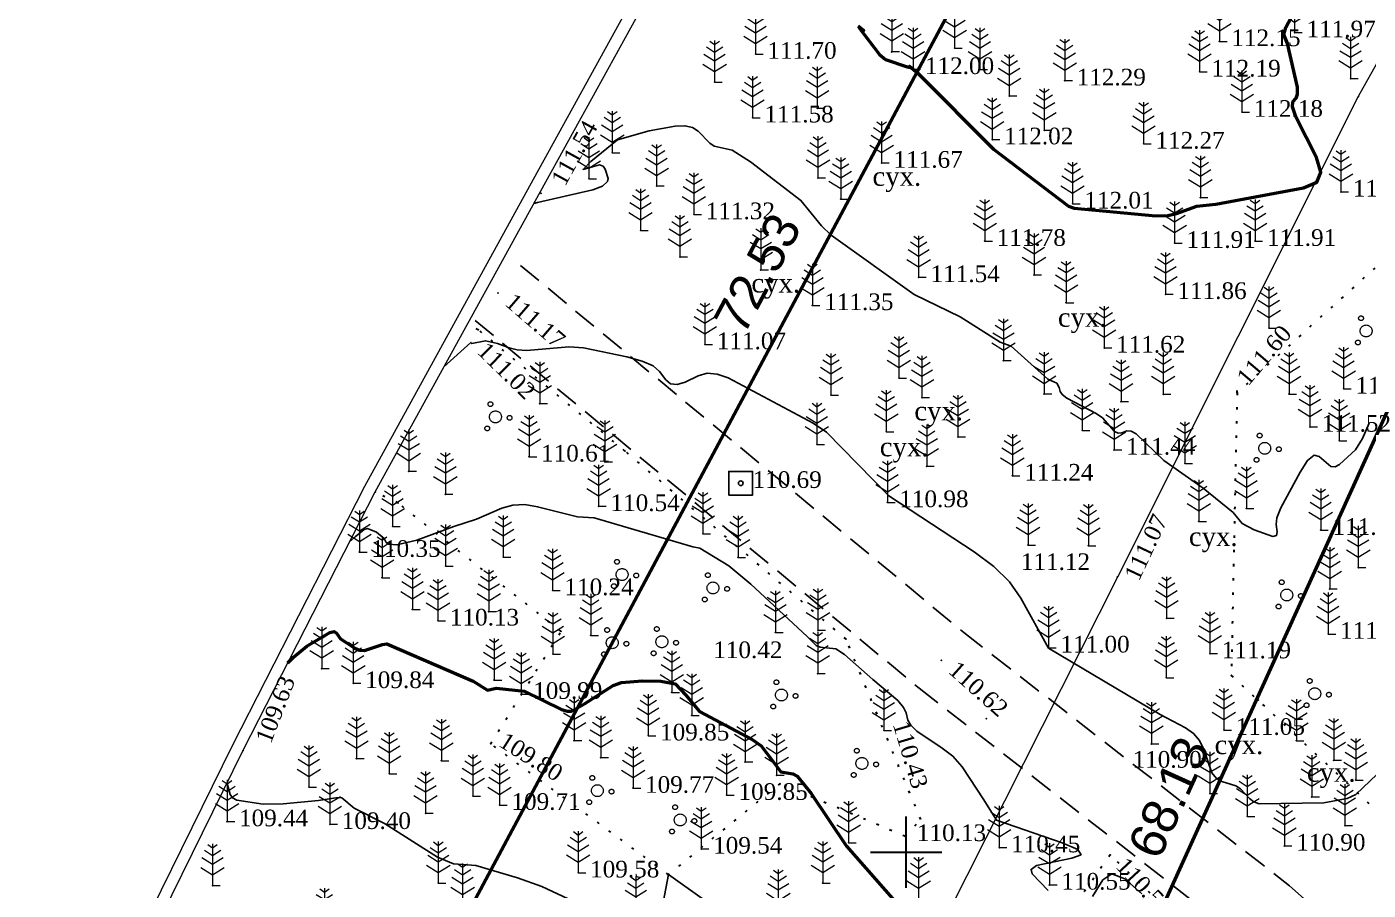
# Model space of a CAD drawing. Header units: millimetres. Extents: x 5405363 to 5405479, y 5524806 to 5524925.
# Drawn here: x 5405363.1 to 5405419.4, y 5524848.4 to 5524884.7 of the extents above; entities that cross this region are included whole.
import ezdxf
from ezdxf.enums import TextEntityAlignment as Align

# ---------------------------------------------------------------- set-up
doc = ezdxf.new("R2010")
doc.units = ezdxf.units.MM
for name, pattern in [('DASHEDX2', [1.5, 1, -0.5]), ('HIDDEN', [0.5, 0, -0.5]), ('суцільна', [50, 50, 0])]:
    doc.linetypes.add(name, pattern=pattern)
for name, color, linetype, lineweight in [('11900000', 1, 'Continuous', 30), ('82323000', 185, 'Сеточный', 20), ('Контур', 7, 'HIDDEN', 30), ('ограждение', 7, 'ZABOR', 20), ('усл. знак', 7, 'суцільна', 20)]:
    doc.layers.add(name, color=color, linetype=linetype, lineweight=lineweight)
for name, color, linetype in [('SC007', 7, 'Continuous'), ('горизонтали', 42, 'Continuous'), ('дороги', 7, 'Continuous'), ('Ділянки_Межі', 10, 'Continuous'), ('надписи', 7, 'Continuous'), ('отметки', 7, 'Continuous'), ('промеры', 185, 'Continuous'), ('Растительность', 7, 'Continuous')]:
    doc.layers.add(name, color=color, linetype=linetype)
doc.styles.get("Standard").update_dxf_attribs({"font": 'arial.ttf'})
doc.styles.add('times', font='times.ttf')
doc.linetypes.add('ZABOR', pattern='A,1,-0.1,[132,ltypeshp.shx,S=0.25,R=0,X=-0.1,Y=0],-0.4,1', length=2.5)
doc.linetypes.add('ЗаборДерПр', pattern='A,1,[130,ltypeshp.shx,S=0.25,R=0,X=0,Y=-0.25],1.5', length=2.5)
doc.linetypes.add('Сеточный', pattern='A,2.2,["<",Standard,S=0.5,R=90,X=0,Y=0],2.2,["<",Standard,S=0.5,R=270,X=-0.5,Y=0],0.1', length=4.5)

# ---------------------------------------------------------------- blocks, each defined once
blk = doc.blocks.new('SYMBOL902')
at = {"layer": 'SC007'}
blk.add_lwpolyline([(-1.25, -1.25), (-1.25, 1.25), (1.25, 1.25), (1.25, -1.25)], close=True, dxfattribs=at)
blk.add_circle((0, 0), 0.25, dxfattribs=at)
blk = doc.blocks.new('A$C51FE15A3')
at = {"layer": 'Растительность', "color": 94, "lineweight": 0}
for points in [[(-0.201, 1.726), (0, 1.584), (0.201, 1.726)], [(0, 1.75), (0, 0), (0.319, 0)], [(-0.447, 1.172), (0, 0.895), (0.447, 1.172)], [(-0.343, 1.489), (0, 1.267), (0.343, 1.489)], [(-0.493, 0.753), (0, 0.444), (0.493, 0.753)]]:
    blk.add_lwpolyline(points, dxfattribs=at)
blk = doc.blocks.new('A$C72385B22')
at = {"layer": 'усл. знак'}
for centre, radius in [((-0.02, 1.49), 0.25), ((0, 0), 0.625), ((-1.29, -0.64), 0.25), ((1.28, -0.76), 0.25)]:
    blk.add_circle(centre, radius, dxfattribs=at)

msp = doc.modelspace()

# ---------------------------------------------------------------- linework, layer by layer
at = {"layer": '11900000', "color": 7}
for points in [[(5405400, 5524848.5, 0), (5405400, 5524851.5, 0)], [(5405400, 5524848.5, 0), (5405400, 5524851.5, 0)], [(5405398.5, 5524850, 0), (5405401.5, 5524850, 0)], [(5405398.5, 5524850, 0), (5405401.5, 5524850, 0)]]:
    msp.add_polyline3d(points, dxfattribs=at)
at = {"layer": '82323000', "color": 7, "elevation": 114.18}
msp.add_lwpolyline([(5405435.741, 5524910.343), (5405426.441, 5524895.071), (5405418.996, 5524881.77), (5405408.873, 5524861.562), (5405400.188, 5524844.312), (5405393.4, 5524828.577), (5405385.209, 5524808.007), (5405384.266, 5524805.711)], dxfattribs=at)
at = {"layer": 'горизонтали', "color": 32, "lineweight": 50}
for points in [[(5405397.987, 5524884.742, 112), (5405398.217, 5524884.542, 112), (5405398.027, 5524884.652, 112), (5405398.877, 5524883.532, 112), (5405399.137, 5524883.332, 112), (5405400.047, 5524883.012, 112), (5405400.187, 5524882.992, 112), (5405400.137, 5524883.042, 112), (5405400.487, 5524882.752, 112), (5405403.667, 5524879.552, 112), (5405406.827, 5524877.162, 112), (5405407.057, 5524877.082, 112), (5405410.487, 5524876.752, 112), (5405410.997, 5524876.772, 112), (5405411.357, 5524876.852, 112), (5405412.217, 5524877.162, 112), (5405413.007, 5524877.242, 112), (5405416.697, 5524877.932, 112), (5405417.247, 5524878.162, 112), (5405417.427, 5524878.592, 112), (5405417.237, 5524879.212, 112), (5405416.377, 5524880.922, 112), (5405416.237, 5524881.332, 112), (5405416.247, 5524881.542, 112), (5405416.387, 5524881.702, 112), (5405416.447, 5524881.872, 112), (5405416.437, 5524882.162, 112), (5405416.017, 5524884.002, 112), (5405415.867, 5524884.372, 112), (5405415.947, 5524884.672, 112), (5405416.177, 5524885.092, 112)], [(5405374.018, 5524857.956, 101.569), (5405374.018, 5524857.956, 101.569), (5405374.018, 5524857.956, 101.569), (5405374.257, 5524858.192, 110), (5405374.827, 5524858.662, 110), (5405375.787, 5524859.232, 110), (5405375.967, 5524859.272, 110), (5405376.067, 5524859.212, 110), (5405376.237, 5524858.972, 110), (5405376.837, 5524858.572, 110), (5405377.037, 5524858.492, 110), (5405377.247, 5524858.482, 110), (5405378.007, 5524858.732, 110), (5405378.187, 5524858.752, 110), (5405381.807, 5524857.192, 110), (5405382.407, 5524856.812, 110), (5405382.777, 5524856.892, 110), (5405383.947, 5524856.772, 110), (5405385.517, 5524856.002, 110), (5405385.777, 5524855.922, 110), (5405385.937, 5524855.932, 110), (5405386.487, 5524856.232, 110), (5405387.687, 5524857.002, 110), (5405388.037, 5524857.132, 110), (5405388.907, 5524857.202, 110), (5405389.697, 5524857.192, 110), (5405390.297, 5524857.082, 110), (5405390.747, 5524856.602, 110), (5405391.317, 5524855.912, 110), (5405393.537, 5524854.742, 110), (5405393.907, 5524854.472, 110), (5405394.397, 5524853.832, 110), (5405394.737, 5524853.372, 110), (5405395.237, 5524853.292, 110), (5405395.427, 5524853.192, 110), (5405396.007, 5524852.462, 110), (5405397.497, 5524850.252, 110), (5405399.527, 5524847.942, 110)]]:
    msp.add_polyline3d(points, dxfattribs=at)
at = {"layer": 'горизонтали', "color": 32}
for points in [[(5405384.353, 5524877.274, 101.569), (5405384.507, 5524877.312, 111.5), (5405386.837, 5524877.842, 111.5), (5405387.237, 5524878.002, 111.5), (5405387.457, 5524878.202, 111.5), (5405387.477, 5524878.322, 111.5), (5405387.357, 5524878.722, 111.5), (5405387.267, 5524878.842, 111.5), (5405387.117, 5524878.892, 111.5), (5405386.427, 5524878.702, 111.5), (5405386.747, 5524879.042, 111.5), (5405387.877, 5524879.942, 111.5), (5405389.207, 5524880.332, 111.5), (5405390.297, 5524880.522, 111.5), (5405390.707, 5524880.542, 111.5), (5405391.027, 5524880.472, 111.5), (5405391.267, 5524880.312, 111.5), (5405391.747, 5524879.802, 111.5), (5405391.937, 5524879.682, 111.5), (5405392.697, 5524879.512, 111.5), (5405393.467, 5524879.022, 111.5), (5405395.577, 5524877.402, 111.5), (5405396.437, 5524876.332, 111.5), (5405396.857, 5524875.942, 111.5), (5405400.337, 5524873.442, 111.5), (5405402.267, 5524872.512, 111.5), (5405403.947, 5524871.442, 111.5), (5405404.417, 5524871.272, 111.5), (5405405.957, 5524869.892, 111.5), (5405406.327, 5524869.722, 111.5), (5405406.427, 5524869.542, 111.5), (5405406.467, 5524869.372, 111.5), (5405406.557, 5524869.242, 111.5), (5405406.757, 5524869.082, 111.5), (5405407.987, 5524868.442, 111.5), (5405408.247, 5524868.262, 111.5), (5405408.757, 5524867.682, 111.5), (5405408.907, 5524867.622, 111.5), (5405409.057, 5524867.632, 111.5), (5405409.277, 5524867.712, 111.5), (5405409.447, 5524867.702, 111.5), (5405409.657, 5524867.592, 111.5), (5405410.827, 5524866.472, 111.5), (5405412.477, 5524865.302, 111.5), (5405413.737, 5524864.282, 111.5), (5405414.117, 5524863.812, 111.5), (5405414.627, 5524863.552, 111.5), (5405415.407, 5524863.272, 111.5), (5405415.557, 5524863.312, 111.5), (5405415.587, 5524863.472, 111.5), (5405415.547, 5524863.782, 111.5), (5405415.577, 5524864.062, 111.5), (5405415.737, 5524864.482, 111.5), (5405416.547, 5524865.982, 111.5), (5405416.867, 5524866.472, 111.5), (5405417.137, 5524866.692, 111.5), (5405417.357, 5524866.632, 111.5), (5405417.837, 5524866.212, 111.5), (5405418.027, 5524866.202, 111.5), (5405418.207, 5524866.292, 111.5), (5405418.877, 5524866.922, 111.5), (5405419.177, 5524867.392, 111.5), (5405419.447, 5524868.042, 111.5)], [(5405380.574, 5524870.403, 101.569), (5405380.574, 5524870.403, 101.569), (5405381.717, 5524871.432, 111), (5405381.747, 5524871.382, 111), (5405382.327, 5524871.502, 111), (5405382.837, 5524871.382, 111), (5405383.317, 5524871.202, 111), (5405383.657, 5524871.122, 111), (5405384.067, 5524871.092, 111), (5405385.827, 5524871.252, 111), (5405386.447, 5524871.202, 111), (5405388.267, 5524870.822, 111), (5405388.907, 5524870.642, 111), (5405389.367, 5524870.442, 111), (5405389.637, 5524870.212, 111), (5405389.907, 5524869.862, 111), (5405390.107, 5524869.692, 111), (5405390.387, 5524869.662, 111), (5405390.717, 5524869.762, 111), (5405391.267, 5524870.032, 111), (5405391.647, 5524870.132, 111), (5405392.067, 5524870.102, 111), (5405392.517, 5524869.942, 111), (5405396.097, 5524868.032, 111), (5405396.657, 5524867.662, 111), (5405399.277, 5524864.982, 111), (5405402.857, 5524862.632, 111), (5405403.687, 5524862.012, 111), (5405404.337, 5524861.362, 111), (5405404.817, 5524860.682, 111), (5405405.987, 5524858.582, 111), (5405410.667, 5524855.782, 111), (5405411.737, 5524855.222, 111), (5405412.077, 5524854.992, 111), (5405412.327, 5524854.692, 111), (5405412.507, 5524854.312, 111), (5405412.847, 5524853.332, 111), (5405413.037, 5524853.092, 111), (5405413.257, 5524852.972, 111), (5405413.847, 5524852.782, 111), (5405414.047, 5524852.662, 111), (5405414.427, 5524852.252, 111), (5405414.607, 5524852.112, 111), (5405414.837, 5524852.032, 111), (5405417.547, 5524852.072, 111), (5405418.527, 5524852.252, 111), (5405418.887, 5524852.422, 111), (5405420.087, 5524853.552, 111)], [(5405376.612, 5524863.045, 101.569), (5405376.612, 5524863.045, 101.569), (5405376.612, 5524863.045, 101.569), (5405376.857, 5524863.262, 110.5), (5405377.227, 5524863.572, 110.5), (5405377.377, 5524863.602, 110.5), (5405377.747, 5524863.452, 110.5), (5405378.067, 5524863.182, 110.5), (5405378.157, 5524863.022, 110.5), (5405378.257, 5524862.942, 110.5), (5405378.597, 5524862.922, 110.5), (5405379.447, 5524863.122, 110.5), (5405380.997, 5524863.692, 110.5), (5405381.947, 5524864.002, 110.5), (5405383.017, 5524864.462, 110.5), (5405383.477, 5524864.592, 110.5), (5405383.977, 5524864.612, 110.5), (5405384.517, 5524864.522, 110.5), (5405386.197, 5524864.102, 110.5), (5405386.897, 5524864.062, 110.5), (5405391.037, 5524862.842, 110.5), (5405391.327, 5524862.782, 110.5), (5405392.547, 5524862.042, 110.5), (5405393.477, 5524861.262, 110.5), (5405395.837, 5524859.062, 110.5), (5405396.217, 5524858.692, 110.5), (5405396.387, 5524858.612, 110.5), (5405397.047, 5524858.542, 110.5), (5405397.417, 5524858.312, 110.5), (5405398.607, 5524857.252, 110.5), (5405399.647, 5524856.372, 110.5), (5405399.887, 5524856.082, 110.5), (5405400.007, 5524855.852, 110.5), (5405400.077, 5524855.552, 110.5), (5405400.197, 5524855.332, 110.5), (5405400.447, 5524855.082, 110.5), (5405401.517, 5524854.372, 110.5), (5405401.957, 5524854.032, 110.5), (5405402.357, 5524853.592, 110.5), (5405403.267, 5524852.202, 110.5), (5405403.797, 5524851.342, 110.5), (5405406.557, 5524850.392, 110.5), (5405407.217, 5524850.112, 110.5), (5405407.347, 5524849.892, 110.5), (5405406.957, 5524849.742, 110.5), (5405405.477, 5524849.432, 110.5), (5405405.247, 5524849.272, 110.5), (5405405.297, 5524849.092, 110.5), (5405405.967, 5524848.382, 110.5)], [(5405371.477, 5524852.882, 109.5), (5405371.607, 5524852.422, 109.5), (5405371.697, 5524852.282, 109.5), (5405371.887, 5524852.182, 109.5), (5405372.987, 5524852.022, 109.5), (5405373.827, 5524852.032, 109.5), (5405375.307, 5524852.172, 109.5), (5405376.127, 5524852.302, 109.5), (5405376.287, 5524852.282, 109.5), (5405376.807, 5524851.852, 109.5), (5405378.087, 5524851.202, 109.5), (5405380.317, 5524849.792, 109.5), (5405380.977, 5524849.512, 109.5), (5405381.927, 5524849.432, 109.5), (5405383.677, 5524848.922, 109.5), (5405384.697, 5524848.562, 109.5), (5405386.457, 5524847.722, 109.5)], [(5405389.697, 5524847.362, 109.5), (5405390.017, 5524849.062, 109.5), (5405393.047, 5524846.902, 109.5)], [(5405407.827, 5524848.132, 110.5), (5405408.267, 5524848.832, 110.5), (5405408.647, 5524849.082, 110.5), (5405409.187, 5524848.882, 110.5), (5405409.907, 5524848.242, 110.5)]]:
    msp.add_polyline3d(points, dxfattribs=at)
at = {"layer": 'дороги', "color": 7, "linetype": 'DASHEDX2', "elevation": 111.172}
for points in [[(5405383.804, 5524874.666), (5405402.423, 5524859.231), (5405416.105, 5524848.587), (5405435.343, 5524831.304), (5405459.049, 5524812.123), (5405467.191, 5524805.711)], [(5405381.89, 5524872.356), (5405400.545, 5524856.891), (5405414.179, 5524846.285), (5405433.395, 5524829.02), (5405457.177, 5524809.779), (5405462.342, 5524805.711)]]:
    msp.add_lwpolyline(points, dxfattribs=at)
at = {"layer": 'Ділянки_Межі', "lineweight": 50}
msp.add_lwpolyline([(5405376.96, 5524838.77), (5405411.109, 5524902.76), (5405431.505, 5524893.983), (5405426.773, 5524883.037), (5405398.65, 5524820.978), (5405395.058, 5524822.036)], close=True, dxfattribs=at)
at = {"layer": 'Ділянки_Межі', "lineweight": 0}
msp.add_lwpolyline([(5405398.65, 5524820.978), (5405426.773, 5524883.037), (5405448.794, 5524873.396), (5405421.901, 5524814.408), (5405420.84, 5524814.44)], close=True, dxfattribs=at)
at = {"layer": 'Контур', "color": 7, "linetype": 'HIDDEN'}
for points, elevation in [([(5405421.025, 5524875.767), (5405413.902, 5524869.315), (5405413.902, 5524869.493)], 111.426), ([(5405388.187, 5524866.866), (5405382.021, 5524871.967), (5405381.571, 5524872.215)], 110.13), ([(5405413.902, 5524869.315), (5405413.659, 5524857.43), (5405424.125, 5524847.693), (5405422.583, 5524843.766), (5405434.72, 5524833.576), (5405446.951, 5524832.197), (5405449.673, 5524833.49)], 111.426), ([(5405397.474, 5524858.957), (5405388.187, 5524866.866)], 110.13), ([(5405399.952, 5524850.666), (5405394.704, 5524852.881), (5405390.007, 5524849.06), (5405382.543, 5524854.559), (5405385.499, 5524859.286), (5405378.646, 5524864.682), (5405377.68, 5524865.14)], 110.13), ([(5405400.617, 5524851.372), (5405397.474, 5524858.957)], 110.13), ([(5405399.952, 5524850.666), (5405400.617, 5524851.372)], 110.13), ([(5405417.998, 5524812.717), (5405423.786, 5524820.419), (5405424.121, 5524835.004), (5405408.573, 5524849.882), (5405402.276, 5524840.925), (5405409.749, 5524834.287), (5405402.862, 5524827.195), (5405396.074, 5524821.79)], 107.865)]:
    msp.add_lwpolyline(points, dxfattribs=dict(at, elevation=elevation))
at = {"layer": 'ограждение', "color": 7, "linetype": 'ЗаборДерПр'}
for points, elevation in [([(5405415.165, 5524925.33), (5405414.63, 5524924.54), (5405409.936, 5524917.657), (5405404.82, 5524910.42), (5405396.69, 5524899.19), (5405390.57, 5524888.57), (5405384.62, 5524877.76), (5405377.68, 5524865.14), (5405372.14, 5524854.27), (5405365.74, 5524841.25), (5405363.058, 5524834.104)], 101.569), ([(5405479.225, 5524816.847), (5405460.69, 5524822.58), (5405442.321, 5524813.921), (5405421.126, 5524814.275), (5405398.618, 5524820.908), (5405395.605, 5524821.796), (5405376.96, 5524838.77), (5405397.231, 5524876.754), (5405411.407, 5524903.317), (5405417.815, 5524915.325), (5405423.158, 5524925.33)], 107.24)]:
    msp.add_lwpolyline(points, dxfattribs=dict(at, elevation=elevation))
at = {"layer": 'ограждение', "color": 7, "linetype": 'ByBlock', "elevation": 101.569}
msp.add_lwpolyline([(5405414.561, 5524925.33), (5405414.216, 5524924.821), (5405409.525, 5524917.942), (5405404.413, 5524910.711), (5405396.27, 5524899.462), (5405390.134, 5524888.815), (5405384.182, 5524878.001), (5405377.238, 5524865.374), (5405371.693, 5524854.494), (5405365.28, 5524841.449), (5405363.058, 5524835.527)], dxfattribs=at)
at = {"layer": 'отметки', "color": 7}
for p in [(5405416.322, 5524884.459, 111.972), (5405402.037, 5524883.808, 112.162), (5405413.162, 5524884.088, 112.145), (5405393.672, 5524883.557, 111.704), (5405399.396, 5524883.645, 112.035), (5405399.4, 5524883.664, 112.007), (5405400.29, 5524882.914, 111.998), (5405403.102, 5524882.906, 112.134), (5405412.327, 5524882.81, 112.194), (5405391.953, 5524882.374, 111.576), (5405406.664, 5524882.437, 112.289), (5405418.671, 5524882.525, 111.839), (5405404.331, 5524881.793, 112.162), (5405418.996, 5524881.77, 111.736), (5405396.266, 5524881.275, 111.768), (5405414.104, 5524881.117, 112.183), (5405393.549, 5524880.88, 111.585), (5405403.616, 5524879.96, 112.021), (5405405.803, 5524880.351, 112.138), (5405387.654, 5524879.409, 111.468), (5405409.975, 5524879.781, 112.273), (5405398.971, 5524878.975, 111.67), (5405386.673, 5524878.31, 111.55), (5405396.296, 5524878.351, 111.564), (5405384.656, 5524877.706, 111.535), (5405389.517, 5524878.008, 111.385), (5405418.267, 5524877.762, 111.977), (5405397.252, 5524877.457, 111.579), (5405406.989, 5524877.261, 112.014), (5405412.36, 5524877.524, 112.02), (5405391.082, 5524876.812, 111.323), (5405388.842, 5524876.137, 111.294), (5405403.302, 5524875.691, 111.777), (5405411.281, 5524875.606, 111.906), (5405414.659, 5524875.691, 111.907), (5405390.493, 5524875.028, 111.242), (5405393.893, 5524874.478, 111.321), (5405405.372, 5524874.266, 111.706), (5405400.526, 5524874.168, 111.535), (5405382.847, 5524873.511, 111.172), (5405406.719, 5524873.097, 111.704), (5405410.897, 5524873.456, 111.864), (5405396.06, 5524872.99, 111.349), (5405382.021, 5524871.967, 111.023), (5405415.241, 5524872.031, 111.691), (5405391.546, 5524871.346, 111.068), (5405408.32, 5524871.203, 111.623), (5405404.087, 5524870.667, 111.452), (5405399.696, 5524869.934, 111.344), (5405396.842, 5524869.217, 111.13), (5405400.666, 5524869.113, 111.365), (5405405.795, 5524869.267, 111.462), (5405410.799, 5524869.254, 111.605), (5405413.902, 5524869.315, 111.596), (5405416.087, 5524869.256, 111.61), (5405418.379, 5524869.48, 111.554), (5405384.609, 5524868.863, 110.85), (5405409.028, 5524868.944, 111.634), (5405399.167, 5524867.675, 111.177), (5405402.176, 5524867.457, 111.274), (5405407.399, 5524867.732, 111.363), (5405416.965, 5524867.878, 111.518), (5405388.187, 5524866.866, 110.902), (5405396.252, 5524867.145, 110.932), (5405408.739, 5524866.914, 111.438), (5405418.196, 5524867.294, 111.531), (5405384.162, 5524866.624, 110.613), (5405387.346, 5524866.405, 110.772), (5405411.71, 5524866.343, 111.532), (5405379.105, 5524866.015, 110.797), (5405400.864, 5524866.225, 111.151), (5405404.464, 5524865.822, 111.241), (5405377.696, 5524865.141, 110.707), (5405378.646, 5524864.682, 110.644), (5405380.642, 5524865.047, 110.608), (5405399.213, 5524864.704, 110.979), (5405387.08, 5524864.541, 110.54), (5405414.295, 5524864.455, 111.54), (5405378.425, 5524863.696, 110.573), (5405412.296, 5524863.903, 111.389), (5405417.415, 5524863.54, 111.436), (5405391.462, 5524863.387, 110.551), (5405377.034, 5524862.616, 110.35), (5405383.071, 5524862.404, 110.36), (5405392.938, 5524862.394, 110.546), (5405405.12, 5524862.909, 111.122), (5405407.657, 5524862.884, 111.202), (5405380.652, 5524862.028, 110.384), (5405418.996, 5524861.963, 111.302), (5405377.983, 5524861.538, 110.384), (5405408.873, 5524861.562, 111.071), (5405385.145, 5524861.004, 110.235), (5405417.794, 5524861.067, 111.435), (5405379.258, 5524860.206, 110.131), (5405382.464, 5524860.116, 110.175), (5405380.332, 5524859.729, 110.133), (5405410.939, 5524859.832, 111.187), (5405385.499, 5524859.286, 110.127), (5405386.75, 5524859.113, 110.132), (5405394.508, 5524859.235, 110.42), (5405396.296, 5524859.328, 110.551), (5405417.731, 5524859.171, 111.277), (5405397.474, 5524858.957, 110.528), (5405405.984, 5524858.594, 111), (5405385.16, 5524858.327, 110.129), (5405401.484, 5524858.061, 110.62), (5405412.761, 5524858.35, 111.188), (5405375.445, 5524857.72, 109.823), (5405396.284, 5524857.511, 110.426), (5405410.928, 5524857.331, 111.12), (5405413.659, 5524857.43, 111.139), (5405376.774, 5524857.099, 109.84), (5405382.69, 5524857.231, 110.027), (5405390.155, 5524856.717, 109.964), (5405383.832, 5524856.644, 109.987), (5405414.792, 5524856.394, 111.197), (5405390.992, 5524855.752, 109.968), (5405403.365, 5524855.619, 110.692), (5405403.365, 5524855.619, 110.692), (5405399.064, 5524855.115, 110.434), (5405413.347, 5524855.13, 111.051), (5405382.543, 5524854.559, 109.801), (5405386.052, 5524854.692, 109.939), (5405389.162, 5524854.895, 109.847), (5405410.303, 5524854.552, 110.901), (5405416.394, 5524854.681, 111.15), (5405372.146, 5524854.269, 109.628), (5405376.908, 5524853.933, 109.632), (5405387.17, 5524853.976, 109.905), (5405380.473, 5524853.841, 109.829), (5405393.236, 5524853.791, 109.884), (5405417.965, 5524853.866, 111.065), (5405378.283, 5524853.295, 109.686), (5405394.56, 5524853.235, 109.978), (5405394.704, 5524852.881, 109.908), (5405418.888, 5524853.033, 111.032), (5405374.906, 5524852.736, 109.561), (5405381.797, 5524852.355, 109.713), (5405388.53, 5524852.694, 109.769), (5405392.459, 5524852.398, 109.846), (5405412.759, 5524852.462, 110.985), (5405417.041, 5524852.324, 111.015), (5405382.919, 5524851.979, 109.715), (5405371.472, 5524851.288, 109.444), (5405375.789, 5524851.174, 109.401), (5405379.808, 5524851.635, 109.601), (5405414.332, 5524851.499, 110.973), (5405418.432, 5524851.114, 110.952), (5405399.952, 5524850.666, 110.13), (5405391.392, 5524850.137, 109.54), (5405397.585, 5524850.393, 110.019), (5405403.909, 5524850.194, 110.448), (5405415.89, 5524850.265, 110.905), (5405408.573, 5524849.882, 110.508), (5405386.223, 5524849.137, 109.576), (5405390.007, 5524849.06, 109.5), (5405370.859, 5524848.597, 109.178), (5405380.346, 5524848.702, 109.431), (5405396.496, 5524848.698, 109.804), (5405406.022, 5524848.624, 110.548)]:
    msp.add_point(p, dxfattribs=at)

# ---------------------------------------------------------------- block references
at = {"layer": 'отметки', "color": 7, "xscale": 0.400000000372529, "yscale": 0.400000000372529, "zscale": 0.400000000372529}
msp.add_blockref('SYMBOL902', (5405393.05, 5524865.51, 110.69), dxfattribs=at)
at = {"layer": 'Растительность', "color": 7}
for p in [(5405416.322, 5524884.459, 111.972), (5405402.037, 5524883.808, 112.162), (5405413.162, 5524884.088, 112.145), (5405393.672, 5524883.557, 111.704), (5405399.4, 5524883.664, 112.007), (5405400.29, 5524882.914, 111.998), (5405403.102, 5524882.906, 112.134), (5405412.327, 5524882.81, 112.194), (5405391.953, 5524882.374, 111.576), (5405406.664, 5524882.437, 112.289), (5405418.671, 5524882.525, 111.839), (5405404.331, 5524881.793, 112.162), (5405396.266, 5524881.275, 111.768), (5405414.104, 5524881.117, 112.183), (5405393.549, 5524880.88, 111.585), (5405405.803, 5524880.351, 112.138), (5405403.616, 5524879.96, 112.021), (5405409.975, 5524879.781, 112.273), (5405387.654, 5524879.409, 111.468), (5405398.971, 5524878.975, 111.67), (5405386.673, 5524878.31, 111.55), (5405396.296, 5524878.351, 111.564), (5405389.517, 5524878.008, 111.385), (5405412.36, 5524877.524, 112.02), (5405418.267, 5524877.762, 111.977), (5405397.252, 5524877.457, 111.579), (5405406.989, 5524877.261, 112.014), (5405391.082, 5524876.812, 111.323), (5405388.842, 5524876.137, 111.294), (5405403.302, 5524875.691, 111.777), (5405411.281, 5524875.606, 111.906), (5405414.659, 5524875.691, 111.907), (5405390.493, 5524875.028, 111.242), (5405393.893, 5524874.478, 111.321), (5405400.526, 5524874.168, 111.535), (5405405.372, 5524874.266, 111.706), (5405406.719, 5524873.097, 111.704), (5405410.897, 5524873.456, 111.864), (5405396.06, 5524872.99, 111.349), (5405415.241, 5524872.031, 111.691), (5405391.546, 5524871.346, 111.068), (5405408.32, 5524871.203, 111.623), (5405404.087, 5524870.667, 111.452), (5405399.696, 5524869.934, 111.344), (5405396.842, 5524869.217, 111.13), (5405400.666, 5524869.113, 111.365), (5405405.795, 5524869.267, 111.462), (5405410.799, 5524869.254, 111.605), (5405416.087, 5524869.256, 111.61), (5405418.379, 5524869.48, 111.554), (5405384.609, 5524868.863, 110.85), (5405409.028, 5524868.944, 111.634), (5405399.167, 5524867.675, 111.177), (5405402.176, 5524867.457, 111.274), (5405407.399, 5524867.732, 111.363), (5405416.965, 5524867.878, 111.518), (5405396.252, 5524867.145, 110.932), (5405408.739, 5524866.914, 111.438), (5405418.196, 5524867.294, 111.531), (5405384.162, 5524866.624, 110.613), (5405387.346, 5524866.405, 110.772), (5405411.71, 5524866.343, 111.532), (5405379.105, 5524866.015, 110.797), (5405400.864, 5524866.225, 111.151), (5405404.464, 5524865.822, 111.241), (5405380.642, 5524865.047, 110.608), (5405387.08, 5524864.541, 110.54), (5405399.213, 5524864.704, 110.979), (5405414.295, 5524864.455, 111.54), (5405378.425, 5524863.696, 110.573), (5405412.296, 5524863.903, 111.389), (5405417.415, 5524863.54, 111.436), (5405391.462, 5524863.387, 110.551), (5405405.12, 5524862.909, 111.122), (5405407.657, 5524862.884, 111.202), (5405377.034, 5524862.616, 110.35), (5405383.071, 5524862.404, 110.36), (5405392.938, 5524862.394, 110.546), (5405380.652, 5524862.028, 110.384), (5405418.996, 5524861.963, 111.302), (5405377.983, 5524861.538, 110.384), (5405385.145, 5524861.004, 110.235), (5405417.794, 5524861.067, 111.435), (5405379.258, 5524860.206, 110.131), (5405382.464, 5524860.116, 110.175), (5405380.332, 5524859.729, 110.133), (5405410.939, 5524859.832, 111.187), (5405386.75, 5524859.113, 110.132), (5405394.508, 5524859.235, 110.42), (5405396.296, 5524859.328, 110.551), (5405417.731, 5524859.171, 111.277), (5405405.984, 5524858.594, 111), (5405412.761, 5524858.35, 111.188), (5405385.16, 5524858.327, 110.129), (5405375.445, 5524857.72, 109.823), (5405382.69, 5524857.231, 110.027), (5405396.284, 5524857.511, 110.426), (5405410.928, 5524857.331, 111.12), (5405376.774, 5524857.099, 109.84), (5405390.155, 5524856.717, 109.964), (5405383.832, 5524856.644, 109.987), (5405390.992, 5524855.752, 109.968), (5405399.064, 5524855.115, 110.434), (5405413.347, 5524855.13, 111.051), (5405386.052, 5524854.692, 109.939), (5405389.162, 5524854.895, 109.847), (5405410.303, 5524854.552, 110.901), (5405416.394, 5524854.681, 111.15), (5405376.908, 5524853.933, 109.632), (5405380.473, 5524853.841, 109.829), (5405387.17, 5524853.976, 109.905), (5405417.965, 5524853.866, 111.065), (5405378.283, 5524853.295, 109.686), (5405393.236, 5524853.791, 109.884), (5405374.906, 5524852.736, 109.561), (5405394.56, 5524853.235, 109.978), (5405418.888, 5524853.033, 111.032), (5405381.797, 5524852.355, 109.713), (5405388.53, 5524852.694, 109.769), (5405392.459, 5524852.398, 109.846), (5405412.759, 5524852.462, 110.985), (5405417.041, 5524852.324, 111.015), (5405379.808, 5524851.635, 109.601), (5405382.919, 5524851.979, 109.715), (5405371.472, 5524851.288, 109.444), (5405375.789, 5524851.174, 109.401), (5405414.332, 5524851.499, 110.973), (5405418.432, 5524851.114, 110.952), (5405391.392, 5524850.137, 109.54), (5405397.585, 5524850.393, 110.019), (5405403.909, 5524850.194, 110.448), (5405415.89, 5524850.265, 110.905), (5405386.223, 5524849.137, 109.576), (5405370.859, 5524848.597, 109.178), (5405380.346, 5524848.702, 109.431), (5405396.496, 5524848.698, 109.804), (5405406.022, 5524848.624, 110.548), (5405381.366, 5524847.778, 109.358), (5405400.525, 5524848.043, 110.085), (5405388.642, 5524847.224, 109.544), (5405394.63, 5524847.516, 109.556), (5405375.562, 5524846.737, 109.27)]:
    msp.add_blockref('A$C51FE15A3', p, dxfattribs=at)
at = {"layer": 'усл. знак', "color": 7, "linetype": 'суцільна', "lineweight": 13, "xscale": 0.3999999998750298, "yscale": 0.3999999998750298, "zscale": 0.3999999998750298, "rotation": 265.3647753868261}
for p in [(5405419.324, 5524871.914), (5405382.747, 5524868.301), (5405415.065, 5524866.98), (5405388.066, 5524861.672), (5405391.883, 5524861.109), (5405415.991, 5524860.812), (5405387.651, 5524858.804), (5405389.737, 5524858.846), (5405417.168, 5524856.661), (5405394.762, 5524856.607), (5405398.141, 5524853.73), (5405387.029, 5524852.585), (5405390.507, 5524851.354)]:
    msp.add_blockref('A$C72385B22', p, dxfattribs=at)

# ---------------------------------------------------------------- texts
at = {"layer": 'надписи', "color": 7, "style": 'times'}
for p in [(5405398.585, 5524878.816, 111.861), (5405393.497, 5524874.33, 111.861), (5405406.375, 5524872.887, 111.861), (5405400.343, 5524868.954, 111.861), (5405398.892, 5524867.443, 111.861), (5405411.879, 5524863.672, 111.861), (5405412.957, 5524854.92, 111.861), (5405416.834, 5524853.759, 111.861)]:
    msp.add_text('сух.', height=0.8, dxfattribs=at).set_placement(p, align=Align.TOP_LEFT)
at = {"layer": 'отметки', "color": 7, "style": 'times'}
for s, p in [('111.97', (5405416.822, 5524884.959, 111.972)), ('112.15', (5405413.662, 5524884.588, 112.145)), ('111.70', (5405394.172, 5524884.057, 111.704)), ('112.00', (5405400.79, 5524883.414, 111.998)), ('112.19', (5405412.827, 5524883.31, 112.194)), ('112.29', (5405407.164, 5524882.937, 112.289)), ('112.18', (5405414.604, 5524881.617, 112.183)), ('111.58', (5405394.049, 5524881.38, 111.585)), ('112.02', (5405404.116, 5524880.46, 112.021)), ('112.27', (5405410.475, 5524880.281, 112.273)), ('111.67', (5405399.471, 5524879.475, 111.67)), ('111.98', (5405418.767, 5524878.262, 111.977)), ('112.01', (5405407.489, 5524877.761, 112.014)), ('111.32', (5405391.582, 5524877.312, 111.323)), ('111.78', (5405403.802, 5524876.191, 111.777)), ('111.91', (5405411.781, 5524876.106, 111.906)), ('111.91', (5405415.159, 5524876.191, 111.907)), ('111.54', (5405401.026, 5524874.668, 111.535)), ('111.86', (5405411.397, 5524873.956, 111.864)), ('111.35', (5405396.56, 5524873.49, 111.349)), ('111.07', (5405392.046, 5524871.846, 111.068)), ('111.62', (5405408.82, 5524871.703, 111.623)), ('111.55', (5405418.879, 5524869.98, 111.554)), ('111.52', (5405417.465, 5524868.378, 111.518)), ('111.44', (5405409.239, 5524867.414, 111.438)), ('110.61', (5405384.662, 5524867.124, 110.613)), ('111.24', (5405404.964, 5524866.322, 111.241)), ('110.69', (5405393.549, 5524866.013, 110.692)), ('110.98', (5405399.713, 5524865.204, 110.979)), ('110.54', (5405387.58, 5524865.041, 110.54)), ('111.44', (5405417.915, 5524864.04, 111.436)), ('110.35', (5405377.534, 5524863.116, 110.35)), ('111.12', (5405404.819, 5524862.563, 111.122)), ('110.24', (5405385.645, 5524861.504, 110.235)), ('110.13', (5405380.832, 5524860.229, 110.133)), ('111.28', (5405418.231, 5524859.671, 111.277)), ('111.00', (5405406.484, 5524859.094, 111)), ('110.42', (5405391.897, 5524858.858, 110.42)), ('111.19', (5405413.261, 5524858.85, 111.188)), ('109.84', (5405377.274, 5524857.599, 109.84)), ('109.99', (5405384.332, 5524857.144, 109.987)), ('111.05', (5405413.847, 5524855.63, 111.051)), ('109.85', (5405389.662, 5524855.395, 109.847)), ('110.90', (5405409.513, 5524854.251, 110.901)), ('109.77', (5405389.03, 5524853.194, 109.769)), ('109.85', (5405392.959, 5524852.898, 109.846)), ('109.71', (5405383.419, 5524852.479, 109.715)), ('109.44', (5405371.972, 5524851.788, 109.444)), ('109.40', (5405376.289, 5524851.674, 109.401)), ('110.13', (5405400.452, 5524851.166, 110.13)), ('109.54', (5405391.892, 5524850.637, 109.54)), ('110.45', (5405404.409, 5524850.694, 110.448)), ('110.90', (5405416.39, 5524850.765, 110.905)), ('109.58', (5405386.723, 5524849.637, 109.576)), ('110.55', (5405406.522, 5524849.124, 110.548))]:
    msp.add_text(s, height=0.7, dxfattribs=at).set_placement(p, align=Align.TOP_LEFT)
for s, rotation, p in [('111.54', 61.1135, (5405385.049, 5524878.295, 111.535)), ('111.17', 319.1945, (5405383.552, 5524873.563, 111.172)), ('111.60', 49.6405, (5405413.825, 5524870.014, 111.596)), ('111.02', 315.5733, (5405382.42, 5524871.511, 111.023)), ('111.07', 64.7784, (5405409.136, 5524861.653, 111.071)), ('110.62', 318.1434, (5405402.19, 5524858.1, 110.62)), ('109.63', 68.8984, (5405372.646, 5524854.769, 109.628)), ('110.43', 286.7138, (5405400.102, 5524855.591, 110.434)), ('109.80', 327.6805, (5405383.203, 5524855.084, 109.801)), ('110.51', 312.8282, (5405409.28, 5524849.855, 110.508))]:
    msp.add_text(s, height=0.7, rotation=rotation, dxfattribs=at).set_placement(p, align=Align.TOP_LEFT)
at = {"layer": 'промеры', "char_height": 1.5, "attachment_point": 1}
for s, insert, rotation in [('72.53', (5405391.851, 5524872.383), 61.9128), ('68.13', (5405409.262, 5524850.227), 65.622)]:
    msp.add_mtext(s, dxfattribs=dict(at, insert=insert, rotation=rotation))

doc.saveas('drawing.dxf')
